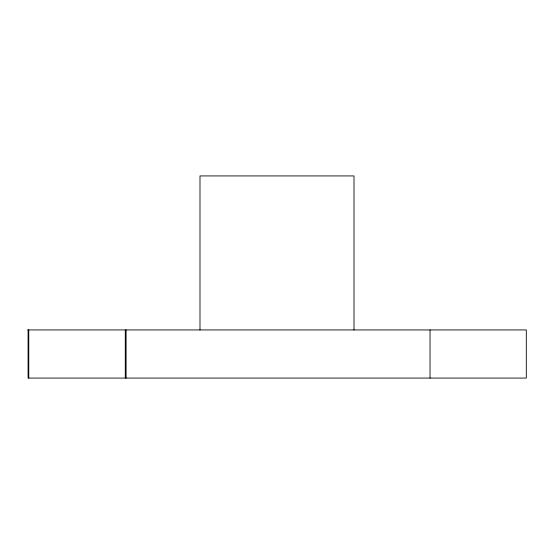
<?xml version="1.0" encoding="UTF-8"?>
<svg xmlns="http://www.w3.org/2000/svg" width="554" height="554" viewBox="0 0 554 554"><rect width="100%" height="100%" fill="white"/><g stroke="black" fill="none" stroke-linecap="round" stroke-linejoin="round"><path stroke-width="0.83" d="M27.7 329.942L526.3 329.942L526.3 378.07L28.095 378.07L28.095 329.942M430.043 329.942L430.043 378.07M354.006 329.942L354.006 175.93L199.994 175.93L199.994 329.942M126.083 329.942L126.083 378.07M125.287 329.942L125.287 378.07M28.766 329.942L28.766 378.07"/></g></svg>
